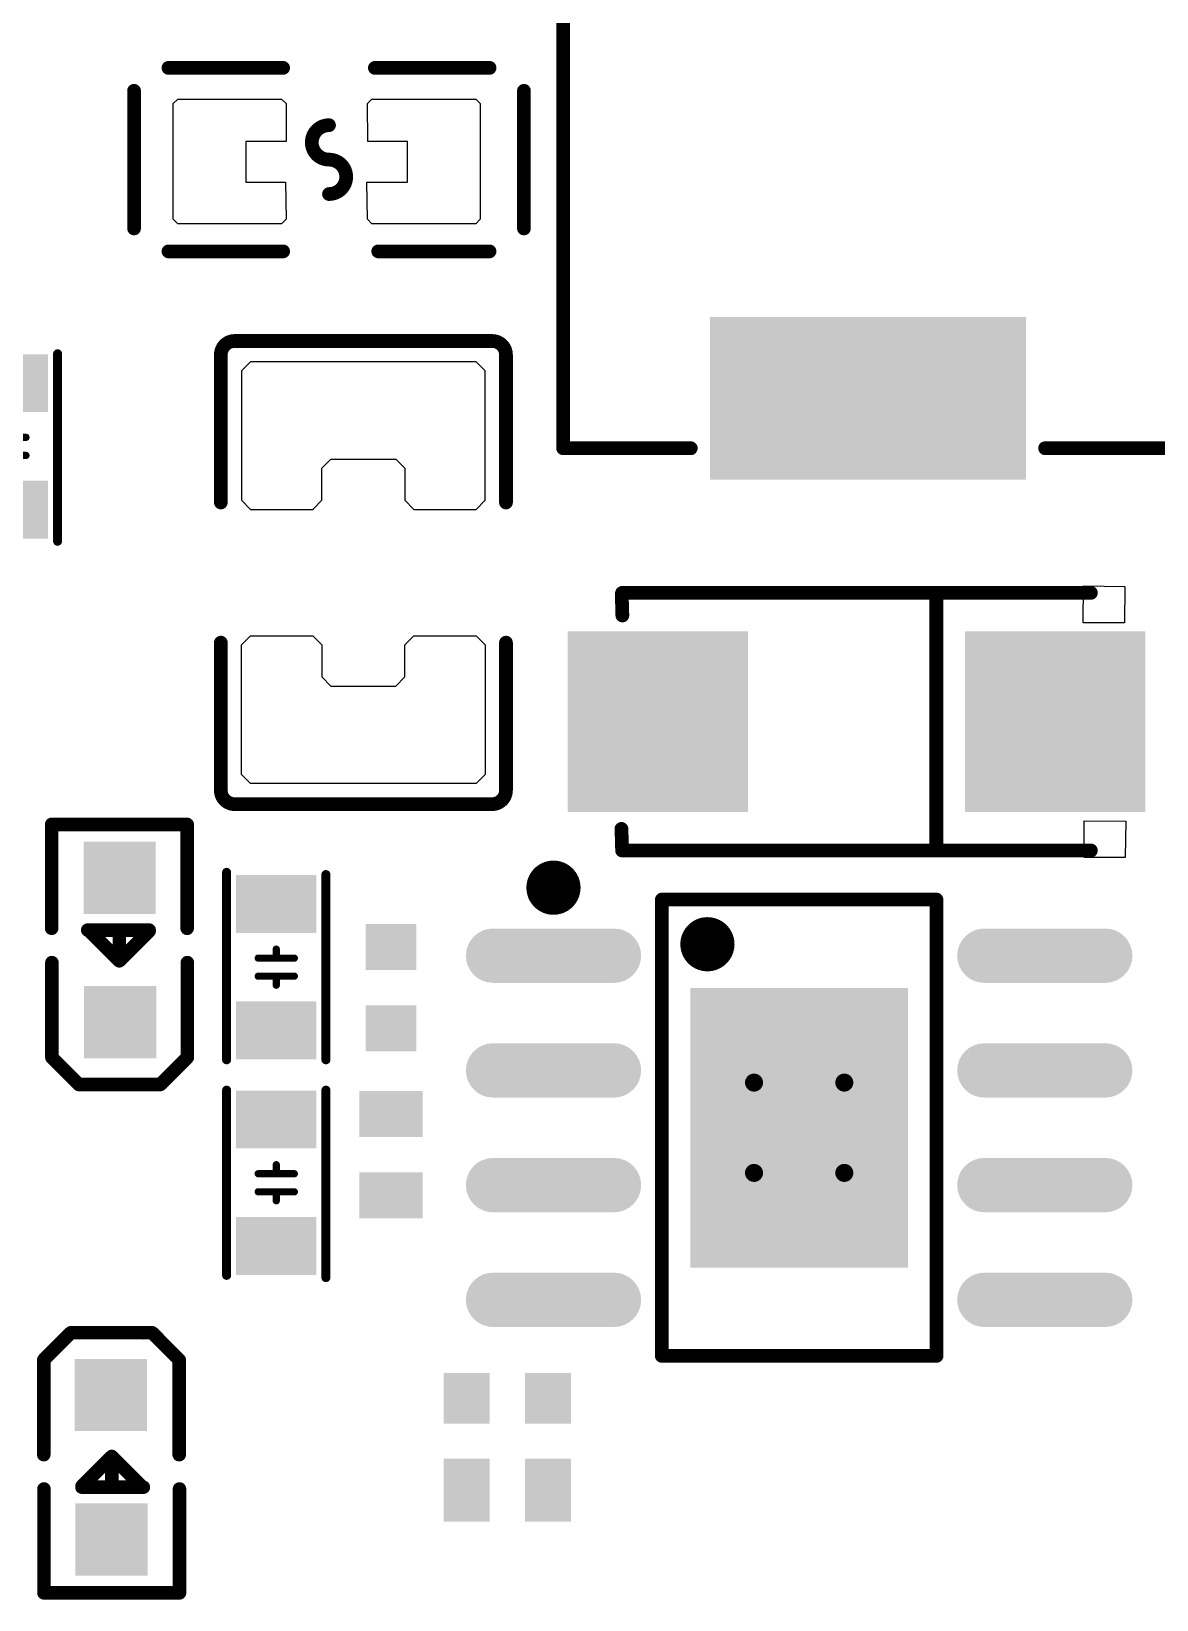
# Model space of a CAD drawing. Header units: inches. Extents: x -3.1 to 90.9, y -0.8 to 60.1.
# Drawn here: x 62.54 to 75, y 14 to 31.37 of the extents above; entities that cross this region are included whole.
import ezdxf

# ---------------------------------------------------------------- set-up
doc = ezdxf.new("R2010")
doc.units = ezdxf.units.IN
for name, color, linetype in [('Top Overlay', 2, 'Continuous'), ('Top Paste', 8, 'Continuous'), ('Via Holes', 16, 'Continuous')]:
    doc.layers.add(name, color=color, linetype=linetype)

# ---------------------------------------------------------------- blocks, each defined once
blk = doc.blocks.new('F0805_51')
at = {"layer": 'Top Overlay', "const_width": 0.152}
for points in [[(-0.545, 1.016), (-1.778, 1.016)], [(1.778, 1.016), (0.508, 1.016)], [(-2.159, 0.762), (-2.159, -0.762)], [(2.159, 0.762), (2.159, -0.762)], [(-0.508, -1.016), (-1.778, -1.016)], [(1.778, -1.016), (0.508, -1.016)]]:
    blk.add_lwpolyline(points, dxfattribs=at)
at = {"layer": 'Top Overlay'}
for points, const_width in [([(-1.816, 1.016, 1), (-1.74, 1.016, 1)], 0.0762), ([(-0.583, 1.016, 1), (-0.507, 1.016, 1)], 0.0762), ([(0.47, 1.016, 1), (0.546, 1.016, 1)], 0.0762), ([(1.74, 1.016, 1), (1.816, 1.016, 1)], 0.0762), ([(-2.197, 0.762, 1), (-2.121, 0.762, 1)], 0.076), ([(2.121, 0.762, 1), (2.197, 0.762, 1)], 0.076), ([(-0.038, 0.381, 1), (0.038, 0.381, 1)], 0.076), ([(-0.038, 0, 1), (0.038, 0, 1)], 0.076), ([(-0.038, 0, 1), (0.038, 0, 1)], 0.076), ([(-0.038, -0.381, 1), (0.038, -0.381, 1)], 0.076), ([(-2.197, -0.762, 1), (-2.121, -0.762, 1)], 0.076), ([(2.121, -0.762, 1), (2.197, -0.762, 1)], 0.076), ([(-1.816, -1.016, 1), (-1.74, -1.016, 1)], 0.0762), ([(-0.546, -1.016, 1), (-0.47, -1.016, 1)], 0.0762), ([(0.47, -1.016, 1), (0.546, -1.016, 1)], 0.0762), ([(1.74, -1.016, 1), (1.816, -1.016, 1)], 0.0762)]:
    blk.add_lwpolyline(points, format="xyb", close=True, dxfattribs=dict(at, const_width=const_width))
at = {"layer": 'Top Overlay', "const_width": 0.152}
for points in [[(0, 0, -1), (0, 0.381)], [(0, 0, -1), (0, -0.381)]]:
    blk.add_lwpolyline(points, format="xyb", dxfattribs=at)
at = {"layer": 'Top Paste'}
for p, q in [((-1.675, 0.66), (-1.625, 0.71)), ((-1.625, 0.71), (-0.475, 0.71)), ((-0.475, 0.71), (-0.425, 0.66)), ((0.475, 0.66), (0.525, 0.71)), ((0.525, 0.71), (1.675, 0.71)), ((1.675, 0.71), (1.725, 0.66)), ((-1.675, -0.62), (-1.675, 0.66)), ((-0.425, 0.66), (-0.42, 0.25)), ((0.48, 0.25), (0.475, 0.66)), ((1.725, 0.66), (1.725, -0.62)), ((-0.42, 0.25), (-0.87, 0.25)), ((-0.87, 0.25), (-0.87, -0.2)), ((0.92, 0.25), (0.48, 0.25)), ((0.92, -0.2), (0.92, 0.25)), ((-0.87, -0.2), (-0.43, -0.2)), ((-0.43, -0.2), (-0.425, -0.62)), ((0.475, -0.62), (0.475, -0.2)), ((0.475, -0.2), (0.92, -0.2)), ((-1.675, -0.62), (-1.675, -0.62)), ((-1.625, -0.67), (-1.675, -0.62)), ((-0.475, -0.67), (-1.625, -0.67)), ((-0.425, -0.62), (-0.475, -0.67)), ((0.475, -0.62), (0.475, -0.62)), ((0.525, -0.67), (0.475, -0.62)), ((1.675, -0.67), (0.525, -0.67)), ((1.725, -0.62), (1.675, -0.67))]:
    blk.add_line(p, q, dxfattribs=at)
blk = doc.blocks.new('LED0603_RD_182')
at = {"layer": 'Top Paste'}
for points in [[(-1.2, -0.403), (-1.2, 0.397), (-0.4, 0.397), (-0.4, -0.403)], [(0.4, -0.397), (0.4, 0.403), (1.2, 0.403), (1.2, -0.397)]]:
    blk.add_hatch(color=8, dxfattribs=at).paths.add_polyline_path(points)
at = {"layer": 'Top Overlay', "const_width": 0.15}
for points in [[(-1.19, 0.754), (-1.49, 0.454)], [(-1.19, 0.754), (-0.14, 0.754)], [(0.24, 0.757), (1.39, 0.757)], [(1.39, 0.757), (1.39, -0.723)], [(-1.49, 0.454), (-1.49, 0.354)], [(-1.49, 0.354), (-1.49, -0.346)], [(0.22, 0.347), (-0.12, 0.007)], [(0.22, 0.357), (0.22, -0.323)], [(0.22, 0.357), (0.22, 0.347)], [(-0.12, 0.007), (0.22, 0.007)], [(-0.12, 0.007), (0.21, -0.323)], [(-1.49, -0.346), (-1.49, -0.446)], [(0.21, -0.323), (0.22, -0.323)], [(-1.49, -0.446), (-1.19, -0.746)], [(-1.19, -0.746), (-0.14, -0.746)], [(0.24, -0.744), (1.39, -0.744)]]:
    blk.add_lwpolyline(points, dxfattribs=at)
at = {"layer": 'Top Overlay', "const_width": 0.075}
for points in [[(-1.227, 0.754, 1), (-1.152, 0.754, 1)], [(-1.227, 0.754, 1), (-1.152, 0.754, 1)], [(-0.177, 0.754, 1), (-0.102, 0.754, 1)], [(0.203, 0.757, 1), (0.278, 0.757, 1)], [(1.353, 0.757, 1), (1.428, 0.757, 1)], [(1.353, 0.757, 1), (1.428, 0.757, 1)], [(-1.527, 0.454, 1), (-1.452, 0.454, 1)], [(-1.527, 0.454, 1), (-1.452, 0.454, 1)], [(-1.527, 0.354, 1), (-1.452, 0.354, 1)], [(-1.527, 0.354, 1), (-1.452, 0.354, 1)], [(0.183, 0.357, 1), (0.258, 0.357, 1)], [(0.183, 0.357, 1), (0.258, 0.357, 1)], [(0.183, 0.347, 1), (0.258, 0.347, 1)], [(0.183, 0.347, 1), (0.258, 0.347, 1)], [(-0.157, 0.007, 1), (-0.082, 0.007, 1)], [(-0.157, 0.007, 1), (-0.082, 0.007, 1)], [(-0.157, 0.007, 1), (-0.082, 0.007, 1)], [(0.183, 0.007, 1), (0.258, 0.007, 1)], [(-1.527, -0.346, 1), (-1.452, -0.346, 1)], [(-1.527, -0.346, 1), (-1.452, -0.346, 1)], [(0.173, -0.323, 1), (0.248, -0.323, 1)], [(0.173, -0.323, 1), (0.248, -0.323, 1)], [(0.183, -0.323, 1), (0.258, -0.323, 1)], [(0.183, -0.323, 1), (0.258, -0.323, 1)], [(-1.527, -0.446, 1), (-1.452, -0.446, 1)], [(-1.527, -0.446, 1), (-1.452, -0.446, 1)], [(-1.227, -0.746, 1), (-1.152, -0.746, 1)], [(-1.227, -0.746, 1), (-1.152, -0.746, 1)], [(-0.177, -0.746, 1), (-0.102, -0.746, 1)], [(0.203, -0.744, 1), (0.278, -0.744, 1)], [(1.353, -0.723, 1), (1.428, -0.723, 1)], [(1.353, -0.744, 1), (1.428, -0.744, 1)]]:
    blk.add_lwpolyline(points, format="xyb", close=True, dxfattribs=at)
blk = doc.blocks.new('C1210_215')
at = {"layer": 'Top Overlay', "const_width": 0.152}
for points in [[(-2.564, 1.426, -0.414214), (-2.411, 1.579)], [(2.411, 1.579, -0.414214), (2.564, 1.426)], [(-2.411, -1.579, -0.414214), (-2.564, -1.426)], [(2.564, -1.426, -0.414214), (2.411, -1.579)]]:
    blk.add_lwpolyline(points, format="xyb", dxfattribs=at)
for points in [[(-0.776, 1.579), (-2.411, 1.579)], [(2.411, 1.579), (0.776, 1.579)], [(-2.564, -1.426), (-2.564, 1.426)], [(2.564, -1.426), (2.564, 1.426)], [(-0.776, -1.579), (-2.411, -1.579)], [(2.411, -1.579), (0.776, -1.579)]]:
    blk.add_lwpolyline(points, dxfattribs=at)
at = {"layer": 'Top Overlay', "const_width": 0.0762}
for points in [[(-2.449, 1.579, 1), (-2.373, 1.579, 1)], [(-2.449, 1.579, 1), (-2.373, 1.579, 1)], [(-0.814, 1.579, 1), (-0.738, 1.579, 1)], [(0.738, 1.579, 1), (0.814, 1.579, 1)], [(2.373, 1.579, 1), (2.449, 1.579, 1)], [(2.373, 1.579, 1), (2.449, 1.579, 1)], [(-2.602, 1.426, 1), (-2.525, 1.426, 1)], [(-2.602, 1.426, 1), (-2.525, 1.426, 1)], [(2.525, 1.426, 1), (2.602, 1.426, 1)], [(2.525, 1.426, 1), (2.602, 1.426, 1)], [(-2.602, -1.426, 1), (-2.525, -1.426, 1)], [(-2.602, -1.426, 1), (-2.525, -1.426, 1)], [(2.525, -1.426, 1), (2.602, -1.426, 1)], [(2.525, -1.426, 1), (2.602, -1.426, 1)], [(-2.449, -1.579, 1), (-2.373, -1.579, 1)], [(-2.449, -1.579, 1), (-2.373, -1.579, 1)], [(-0.814, -1.579, 1), (-0.738, -1.579, 1)], [(0.738, -1.579, 1), (0.814, -1.579, 1)], [(2.373, -1.579, 1), (2.449, -1.579, 1)], [(2.373, -1.579, 1), (2.449, -1.579, 1)]]:
    blk.add_lwpolyline(points, format="xyb", close=True, dxfattribs=at)
at = {"layer": 'Top Paste'}
for p, q in [((-2.235, 1.35), (-2.335, 1.25)), ((-2.335, 1.25), (-2.335, -1.25)), ((-0.8, 1.35), (-2.235, 1.35)), ((-0.7, 1.25), (-0.8, 1.35)), ((-0.7, 0.559), (-0.7, 1.25)), ((0.7, 1.25), (0.8, 1.35)), ((0.7, 0.559), (0.7, 1.25)), ((0.8, 1.35), (2.235, 1.35)), ((2.235, 1.35), (2.335, 1.25)), ((2.335, 1.25), (2.335, -1.25)), ((-0.8, 0.459), (-0.7, 0.559)), ((0.8, 0.459), (0.7, 0.559)), ((-1.256, 0.359), (-1.156, 0.459)), ((-1.256, -0.359), (-1.256, 0.359)), ((-1.156, 0.459), (-0.8, 0.459)), ((1.156, 0.459), (0.8, 0.459)), ((1.256, 0.359), (1.156, 0.459)), ((1.256, -0.359), (1.256, 0.359)), ((-1.156, -0.459), (-1.256, -0.359)), ((-0.8, -0.459), (-1.156, -0.459)), ((-0.7, -0.559), (-0.8, -0.459)), ((0.7, -0.559), (0.8, -0.459)), ((0.8, -0.459), (1.156, -0.459)), ((1.156, -0.459), (1.256, -0.359)), ((-0.7, -1.25), (-0.7, -0.559)), ((0.7, -1.25), (0.7, -0.559)), ((-2.335, -1.25), (-2.235, -1.35)), ((-2.235, -1.35), (-0.8, -1.35)), ((-0.8, -1.35), (-0.7, -1.25)), ((-0.7, -1.25), (-0.7, -1.25)), ((0.7, -1.25), (0.7, -1.25)), ((0.8, -1.35), (0.7, -1.25)), ((2.235, -1.35), (0.8, -1.35)), ((2.335, -1.25), (2.235, -1.35))]:
    blk.add_line(p, q, dxfattribs=at)
blk = doc.blocks.new('C0603_219')
at = {"layer": 'Top Paste'}
for points in [[(-1.02, -0.445), (-1.02, 0.445), (-0.38, 0.445), (-0.38, -0.445)], [(0.38, -0.445), (0.38, 0.445), (1.02, 0.445), (1.02, -0.445)]]:
    blk.add_hatch(color=8, dxfattribs=at).paths.add_polyline_path(points)
at = {"layer": 'Top Overlay'}
for points, const_width in [([(1.025, 0.55), (-1.025, 0.55)], 0.1), ([(-0.1, -0.2), (-0.1, 0.2)], 0.08), ([(0.1, -0.2), (0.1, 0.2)], 0.08), ([(-0.1, 0), (-0.2, 0)], 0.08), ([(0.2, 0), (0.1, 0)], 0.08), ([(1.025, -0.55), (-1.05, -0.55)], 0.1)]:
    blk.add_lwpolyline(points, dxfattribs=dict(at, const_width=const_width))
for points, const_width in [([(-1.05, 0.55, 1), (-1, 0.55, 1)], 0.05), ([(1, 0.55, 1), (1.05, 0.55, 1)], 0.05), ([(-0.12, 0.2, 1), (-0.08, 0.2, 1)], 0.04), ([(0.08, 0.2, 1), (0.12, 0.2, 1)], 0.04), ([(-0.22, 0, 1), (-0.18, 0, 1)], 0.04), ([(-0.12, 0, 1), (-0.08, 0, 1)], 0.04), ([(0.08, 0, 1), (0.12, 0, 1)], 0.04), ([(0.18, 0, 1), (0.22, 0, 1)], 0.04), ([(-0.12, -0.2, 1), (-0.08, -0.2, 1)], 0.04), ([(0.08, -0.2, 1), (0.12, -0.2, 1)], 0.04), ([(-1.075, -0.55, 1), (-1.025, -0.55, 1)], 0.05), ([(1, -0.55, 1), (1.05, -0.55, 1)], 0.05)]:
    blk.add_lwpolyline(points, format="xyb", close=True, dxfattribs=dict(at, const_width=const_width))
blk = doc.blocks.new('C0603_220')
at = {"layer": 'Top Paste'}
for points in [[(-1.02, -0.445), (-1.02, 0.445), (-0.38, 0.445), (-0.38, -0.445)], [(0.38, -0.445), (0.38, 0.445), (1.02, 0.445), (1.02, -0.445)]]:
    blk.add_hatch(color=8, dxfattribs=at).paths.add_polyline_path(points)
at = {"layer": 'Top Overlay'}
for points, const_width in [([(-1.025, 0.55), (1.025, 0.55)], 0.1), ([(-0.1, 0.2), (-0.1, -0.2)], 0.08), ([(0.1, 0.2), (0.1, -0.2)], 0.08), ([(-0.2, 0), (-0.1, 0)], 0.08), ([(0.1, 0), (0.2, 0)], 0.08), ([(-1.05, -0.55), (1.025, -0.55)], 0.1)]:
    blk.add_lwpolyline(points, dxfattribs=dict(at, const_width=const_width))
for points, const_width in [([(-1.05, 0.55, 1), (-1, 0.55, 1)], 0.05), ([(1, 0.55, 1), (1.05, 0.55, 1)], 0.05), ([(-0.12, 0.2, 1), (-0.08, 0.2, 1)], 0.04), ([(0.08, 0.2, 1), (0.12, 0.2, 1)], 0.04), ([(-0.22, 0, 1), (-0.18, 0, 1)], 0.04), ([(-0.12, 0, 1), (-0.08, 0, 1)], 0.04), ([(0.08, 0, 1), (0.12, 0, 1)], 0.04), ([(0.18, 0, 1), (0.22, 0, 1)], 0.04), ([(-0.12, -0.2, 1), (-0.08, -0.2, 1)], 0.04), ([(0.08, -0.2, 1), (0.12, -0.2, 1)], 0.04), ([(-1.075, -0.55, 1), (-1.025, -0.55, 1)], 0.05), ([(1, -0.55, 1), (1.05, -0.55, 1)], 0.05)]:
    blk.add_lwpolyline(points, format="xyb", close=True, dxfattribs=dict(at, const_width=const_width))
blk = doc.blocks.new('C0402_221')
at = {"layer": 'Top Paste'}
for points in [[(-0.705, -0.28), (-0.705, 0.28), (-0.195, 0.28), (-0.195, -0.28)], [(0.195, -0.28), (0.195, 0.28), (0.705, 0.28), (0.705, -0.28)]]:
    blk.add_hatch(color=8, dxfattribs=at).paths.add_polyline_path(points)
blk = doc.blocks.new('C0402_222')
at = {"layer": 'Top Paste'}
for points in [[(-0.705, -0.28), (-0.705, 0.28), (-0.195, 0.28), (-0.195, -0.28)], [(0.195, -0.28), (0.195, 0.28), (0.705, 0.28), (0.705, -0.28)]]:
    blk.add_hatch(color=8, dxfattribs=at).paths.add_polyline_path(points)
blk = doc.blocks.new('C0603_226')
at = {"layer": 'Top Paste'}
for points in [[(-1.02, -0.445), (-1.02, 0.445), (-0.38, 0.445), (-0.38, -0.445)], [(0.38, -0.445), (0.38, 0.445), (1.02, 0.445), (1.02, -0.445)]]:
    blk.add_hatch(color=8, dxfattribs=at).paths.add_polyline_path(points)
at = {"layer": 'Top Overlay'}
for points, const_width in [([(-1.025, 0.55), (1.025, 0.55)], 0.1), ([(-0.1, 0.2), (-0.1, -0.2)], 0.08), ([(0.1, 0.2), (0.1, -0.2)], 0.08), ([(-0.2, 0), (-0.1, 0)], 0.08), ([(0.1, 0), (0.2, 0)], 0.08), ([(-1.05, -0.55), (1.025, -0.55)], 0.1)]:
    blk.add_lwpolyline(points, dxfattribs=dict(at, const_width=const_width))
for points, const_width in [([(-1.05, 0.55, 1), (-1, 0.55, 1)], 0.05), ([(1, 0.55, 1), (1.05, 0.55, 1)], 0.05), ([(-0.12, 0.2, 1), (-0.08, 0.2, 1)], 0.04), ([(0.08, 0.2, 1), (0.12, 0.2, 1)], 0.04), ([(-0.22, 0, 1), (-0.18, 0, 1)], 0.04), ([(-0.12, 0, 1), (-0.08, 0, 1)], 0.04), ([(0.08, 0, 1), (0.12, 0, 1)], 0.04), ([(0.18, 0, 1), (0.22, 0, 1)], 0.04), ([(-0.12, -0.2, 1), (-0.08, -0.2, 1)], 0.04), ([(0.08, -0.2, 1), (0.12, -0.2, 1)], 0.04), ([(-1.075, -0.55, 1), (-1.025, -0.55, 1)], 0.05), ([(1, -0.55, 1), (1.05, -0.55, 1)], 0.05)]:
    blk.add_lwpolyline(points, format="xyb", close=True, dxfattribs=dict(at, const_width=const_width))
blk = doc.blocks.new('SMA_L4_3_W2_6_LS5_1_RD_274')
at = {"layer": 'Top Paste'}
for points in [[(-1.2, -1), (-3.2, -1), (-3.2, 1), (-1.2, 1)], [(3.2, -1), (1.2, -1), (1.2, 1), (3.2, 1)]]:
    blk.add_hatch(color=8, dxfattribs=at).paths.add_polyline_path(points)
at = {"layer": 'Top Overlay'}
for p, q in [((-2.981, 1.1), (-2.977, 1.502)), ((-2.977, 1.502), (-2.52, 1.502)), ((-2.52, 1.502), (-2.521, 1.096)), ((-2.52, 1.502), (-2.52, 1.502)), ((-2.521, 1.096), (-2.981, 1.1)), ((-2.973, -1.498), (-2.969, -1.096)), ((-2.969, -1.096), (-2.512, -1.096)), ((-2.512, -1.096), (-2.513, -1.503)), ((-2.512, -1.096), (-2.512, -1.096)), ((-2.513, -1.503), (-2.973, -1.498))]:
    blk.add_line(p, q, dxfattribs=at)
at = {"layer": 'Top Overlay', "const_width": 0.152}
for points in [[(2.596, 1.426), (-2.596, 1.426)], [(-0.884, 1.426), (-0.884, -1.426)], [(2.603, 1.187), (2.596, 1.426)], [(2.6, -1.415), (2.593, -1.176)], [(2.596, -1.426), (-2.596, -1.426)]]:
    blk.add_lwpolyline(points, dxfattribs=at)
at = {"layer": 'Top Overlay', "const_width": 0.0762}
for points in [[(-2.634, 1.426, 1), (-2.558, 1.426, 1)], [(-0.922, 1.426, 1), (-0.846, 1.426, 1)], [(2.558, 1.426, 1), (2.634, 1.426, 1)], [(2.558, 1.426, 1), (2.634, 1.426, 1)], [(2.565, 1.187, 1), (2.641, 1.187, 1)], [(2.555, -1.176, 1), (2.631, -1.176, 1)], [(-2.634, -1.426, 1), (-2.558, -1.426, 1)], [(-0.922, -1.426, 1), (-0.846, -1.426, 1)], [(2.558, -1.426, 1), (2.634, -1.426, 1)], [(2.562, -1.415, 1), (2.638, -1.415, 1)]]:
    blk.add_lwpolyline(points, format="xyb", close=True, dxfattribs=at)
blk = doc.blocks.new('IND_SMD_L7_0_W6_6_FXL0630_286')
at = {"layer": 'Top Paste'}
for points in [[(-3.925, 1.75), (-2.125, 1.75), (-2.125, -1.75), (-3.925, -1.75)], [(2.125, 1.75), (3.925, 1.75), (3.925, -1.75), (2.125, -1.75)]]:
    blk.add_hatch(color=8, dxfattribs=at).paths.add_polyline_path(points)
at = {"layer": 'Top Overlay', "const_width": 0.152}
for points in [[(3.576, 3.376), (-3.576, 3.376)], [(-3.576, 1.962), (-3.576, 3.376)], [(3.576, 1.962), (3.576, 3.376)], [(-3.576, -3.376), (-3.576, -1.962)], [(3.576, -3.376), (3.576, -1.962)], [(3.576, -3.376), (-3.576, -3.376)]]:
    blk.add_lwpolyline(points, dxfattribs=at)
at = {"layer": 'Top Overlay', "const_width": 0.0762}
for points in [[(-3.614, 3.376, 1), (-3.538, 3.376, 1)], [(-3.614, 3.376, 1), (-3.538, 3.376, 1)], [(3.538, 3.376, 1), (3.614, 3.376, 1)], [(3.538, 3.376, 1), (3.614, 3.376, 1)], [(-3.614, 1.962, 1), (-3.538, 1.962, 1)], [(3.538, 1.962, 1), (3.614, 1.962, 1)], [(-3.614, -1.962, 1), (-3.538, -1.962, 1)], [(3.538, -1.962, 1), (3.614, -1.962, 1)], [(-3.614, -3.376, 1), (-3.538, -3.376, 1)], [(-3.614, -3.376, 1), (-3.538, -3.376, 1)], [(3.538, -3.376, 1), (3.614, -3.376, 1)], [(3.538, -3.376, 1), (3.614, -3.376, 1)]]:
    blk.add_lwpolyline(points, format="xyb", close=True, dxfattribs=at)
blk = doc.blocks.new('LED0603_RD_292')
at = {"layer": 'Top Paste'}
for points in [[(-1.2, -0.403), (-1.2, 0.397), (-0.4, 0.397), (-0.4, -0.403)], [(0.4, -0.397), (0.4, 0.403), (1.2, 0.403), (1.2, -0.397)]]:
    blk.add_hatch(color=8, dxfattribs=at).paths.add_polyline_path(points)
at = {"layer": 'Top Overlay', "const_width": 0.15}
for points in [[(-1.49, 0.454), (-1.19, 0.754)], [(-0.14, 0.754), (-1.19, 0.754)], [(1.39, 0.757), (0.24, 0.757)], [(1.39, -0.723), (1.39, 0.757)], [(-1.49, 0.354), (-1.49, 0.454)], [(-1.49, -0.346), (-1.49, 0.354)], [(-0.12, 0.007), (0.22, 0.347)], [(0.22, 0.347), (0.22, 0.357)], [(0.22, -0.323), (0.22, 0.357)], [(0.21, -0.323), (-0.12, 0.007)], [(0.22, 0.007), (-0.12, 0.007)], [(-1.49, -0.446), (-1.49, -0.346)], [(0.22, -0.323), (0.21, -0.323)], [(-1.19, -0.746), (-1.49, -0.446)], [(-0.14, -0.746), (-1.19, -0.746)], [(1.39, -0.744), (0.24, -0.744)]]:
    blk.add_lwpolyline(points, dxfattribs=at)
at = {"layer": 'Top Overlay', "const_width": 0.075}
for points in [[(-1.227, 0.754, 1), (-1.152, 0.754, 1)], [(-1.227, 0.754, 1), (-1.152, 0.754, 1)], [(-0.177, 0.754, 1), (-0.102, 0.754, 1)], [(0.203, 0.757, 1), (0.278, 0.757, 1)], [(1.353, 0.757, 1), (1.428, 0.757, 1)], [(1.353, 0.757, 1), (1.428, 0.757, 1)], [(-1.527, 0.454, 1), (-1.452, 0.454, 1)], [(-1.527, 0.454, 1), (-1.452, 0.454, 1)], [(-1.527, 0.354, 1), (-1.452, 0.354, 1)], [(-1.527, 0.354, 1), (-1.452, 0.354, 1)], [(0.183, 0.357, 1), (0.258, 0.357, 1)], [(0.183, 0.357, 1), (0.258, 0.357, 1)], [(0.183, 0.347, 1), (0.258, 0.347, 1)], [(0.183, 0.347, 1), (0.258, 0.347, 1)], [(-0.157, 0.007, 1), (-0.082, 0.007, 1)], [(-0.157, 0.007, 1), (-0.082, 0.007, 1)], [(-0.157, 0.007, 1), (-0.082, 0.007, 1)], [(0.183, 0.007, 1), (0.258, 0.007, 1)], [(-1.527, -0.346, 1), (-1.452, -0.346, 1)], [(-1.527, -0.346, 1), (-1.452, -0.346, 1)], [(0.173, -0.323, 1), (0.248, -0.323, 1)], [(0.173, -0.323, 1), (0.248, -0.323, 1)], [(0.183, -0.323, 1), (0.258, -0.323, 1)], [(0.183, -0.323, 1), (0.258, -0.323, 1)], [(-1.527, -0.446, 1), (-1.452, -0.446, 1)], [(-1.527, -0.446, 1), (-1.452, -0.446, 1)], [(-1.227, -0.746, 1), (-1.152, -0.746, 1)], [(-1.227, -0.746, 1), (-1.152, -0.746, 1)], [(-0.177, -0.746, 1), (-0.102, -0.746, 1)], [(0.203, -0.744, 1), (0.278, -0.744, 1)], [(1.353, -0.723, 1), (1.428, -0.723, 1)], [(1.353, -0.744, 1), (1.428, -0.744, 1)]]:
    blk.add_lwpolyline(points, format="xyb", close=True, dxfattribs=at)
blk = doc.blocks.new('R0402_307')
at = {"layer": 'Top Paste'}
for points in [[(-0.705, -0.35), (-0.705, 0.35), (-0.195, 0.35), (-0.195, -0.35)], [(0.195, -0.35), (0.195, 0.35), (0.705, 0.35), (0.705, -0.35)]]:
    blk.add_hatch(color=8, dxfattribs=at).paths.add_polyline_path(points)
blk = doc.blocks.new('R0402_309')
at = {"layer": 'Top Paste'}
for points in [[(-0.705, -0.35), (-0.705, 0.35), (-0.195, 0.35), (-0.195, -0.35)], [(0.195, -0.35), (0.195, 0.35), (0.705, 0.35), (0.705, -0.35)]]:
    blk.add_hatch(color=8, dxfattribs=at).paths.add_polyline_path(points)
blk = doc.blocks.new('SOIC_8_L4_9_W3_9_P1_27_LS6_0_BL_EP_370')
at = {"layer": 'Top Paste'}
h = blk.add_hatch(color=8, dxfattribs=at)
edge = h.paths.add_edge_path()
edge.add_arc((-1.905, 2.051), 0.301, 180, 360)
edge.add_line((-1.604, 2.051), (-1.604, 3.39))
edge.add_arc((-1.905, 3.39), 0.301, 0, 180)
edge.add_line((-2.206, 3.39), (-2.206, 2.051))
h = blk.add_hatch(color=8, dxfattribs=at)
edge = h.paths.add_edge_path()
edge.add_arc((-0.635, 2.051), 0.301, 180, 360)
edge.add_line((-0.334, 2.051), (-0.334, 3.39))
edge.add_arc((-0.635, 3.39), 0.301, 0, 180)
edge.add_line((-0.936, 3.39), (-0.936, 2.051))
h = blk.add_hatch(color=8, dxfattribs=at)
edge = h.paths.add_edge_path()
edge.add_arc((0.635, 2.051), 0.301, 180, 360)
edge.add_line((0.936, 2.051), (0.936, 3.39))
edge.add_arc((0.635, 3.39), 0.301, 0, 180)
edge.add_line((0.334, 3.39), (0.334, 2.051))
h = blk.add_hatch(color=8, dxfattribs=at)
edge = h.paths.add_edge_path()
edge.add_arc((1.905, 2.051), 0.301, 180, 360)
edge.add_line((2.206, 2.051), (2.206, 3.39))
edge.add_arc((1.905, 3.39), 0.301, 0, 180)
edge.add_line((1.604, 3.39), (1.604, 2.051))
blk.add_hatch(color=8, dxfattribs=at).paths.add_polyline_path([(-1.549, 1.205), (1.549, 1.205), (1.549, -1.205), (-1.549, -1.205)])
h = blk.add_hatch(color=8, dxfattribs=at)
edge = h.paths.add_edge_path()
edge.add_arc((-1.905, -3.39), 0.301, 180, 360)
edge.add_line((-1.604, -3.39), (-1.604, -2.051))
edge.add_arc((-1.905, -2.051), 0.301, 0, 180)
edge.add_line((-2.206, -2.051), (-2.206, -3.39))
h = blk.add_hatch(color=8, dxfattribs=at)
edge = h.paths.add_edge_path()
edge.add_arc((-0.635, -3.39), 0.301, 180, 360)
edge.add_line((-0.334, -3.39), (-0.334, -2.051))
edge.add_arc((-0.635, -2.051), 0.301, 0, 180)
edge.add_line((-0.936, -2.051), (-0.936, -3.39))
h = blk.add_hatch(color=8, dxfattribs=at)
edge = h.paths.add_edge_path()
edge.add_arc((0.635, -3.39), 0.301, 180, 360)
edge.add_line((0.936, -3.39), (0.936, -2.051))
edge.add_arc((0.635, -2.051), 0.301, 0, 180)
edge.add_line((0.334, -2.051), (0.334, -3.39))
h = blk.add_hatch(color=8, dxfattribs=at)
edge = h.paths.add_edge_path()
edge.add_arc((1.905, -3.39), 0.301, 180, 360)
edge.add_line((2.206, -3.39), (2.206, -2.051))
edge.add_arc((1.905, -2.051), 0.301, 0, 180)
edge.add_line((1.604, -2.051), (1.604, -3.39))
at = {"layer": 'Via Holes'}
h = blk.add_hatch(color=7, dxfattribs=at)
edge = h.paths.add_edge_path()
edge.add_arc((-0.5, 0.5), 0.1, 0, 360)
h = blk.add_hatch(color=7, dxfattribs=at)
edge = h.paths.add_edge_path()
edge.add_arc((0.5, 0.5), 0.1, 0, 360)
h = blk.add_hatch(color=7, dxfattribs=at)
edge = h.paths.add_edge_path()
edge.add_arc((-0.5, -0.5), 0.1, 0, 360)
h = blk.add_hatch(color=7, dxfattribs=at)
edge = h.paths.add_edge_path()
edge.add_arc((0.5, -0.5), 0.1, 0, 360)
at = {"layer": 'Top Overlay', "const_width": 0.152}
for points in [[(2.526, 1.521), (-2.526, 1.521)], [(-2.526, -1.521), (-2.526, 1.521)], [(2.526, -1.521), (2.526, 1.521)], [(2.526, -1.521), (-2.526, -1.521)]]:
    blk.add_lwpolyline(points, dxfattribs=at)
at = {"layer": 'Top Overlay'}
for points, const_width in [([(-2.564, 1.521, 1), (-2.488, 1.521, 1)], 0.0762), ([(-2.564, 1.521, 1), (-2.488, 1.521, 1)], 0.0762), ([(2.488, 1.521, 1), (2.564, 1.521, 1)], 0.0762), ([(2.488, 1.521, 1), (2.564, 1.521, 1)], 0.0762), ([(-1.882, -1.016, 1), (-2.182, -1.016, 1)], 0.3), ([(-2.257, -1.016, 1), (-2.107, -1.016, 1)], 0.15), ([(-1.957, -1.016, 1), (-1.807, -1.016, 1)], 0.15), ([(-2.564, -1.521, 1), (-2.488, -1.521, 1)], 0.0762), ([(-2.564, -1.521, 1), (-2.488, -1.521, 1)], 0.0762), ([(2.488, -1.521, 1), (2.564, -1.521, 1)], 0.0762), ([(2.488, -1.521, 1), (2.564, -1.521, 1)], 0.0762), ([(-2.508, -2.721, 1), (-2.808, -2.721, 1)], 0.3), ([(-2.883, -2.721, 1), (-2.733, -2.721, 1)], 0.15), ([(-2.583, -2.721, 1), (-2.433, -2.721, 1)], 0.15)]:
    blk.add_lwpolyline(points, format="xyb", close=True, dxfattribs=dict(at, const_width=const_width))

msp = doc.modelspace()

# ---------------------------------------------------------------- block references
for name, p, rotation in [('IND_SMD_L7_0_W6_6_FXL0630_286', (71.807, 30.327), 270), ('F0805_51', (65.838, 29.946), 180), ('C1210_215', (66.219, 25.374), 270), ('C0603_226', (62.282, 26.771), 90), ('SMA_L4_3_W2_6_LS5_1_RD_274', (71.68, 23.723), 180), ('LED0603_RD_182', (63.523, 21.195), 90), ('C0603_219', (65.254, 21.005), 270), ('SOIC_8_L4_9_W3_9_P1_27_LS6_0_BL_EP_370', (71.045, 19.227), 270), ('C0402_221', (66.524, 20.777), 270), ('C0603_220', (65.254, 18.618), 90), ('R0402_307', (66.524, 18.93), 90), ('LED0603_RD_292', (63.425, 15.468), 270), ('C0402_222', (67.812, 16.23), 180), ('R0402_309', (67.812, 15.214), 180)]:
    msp.add_blockref(name, p, dxfattribs=dict(rotation=rotation))

doc.saveas('drawing.dxf')
